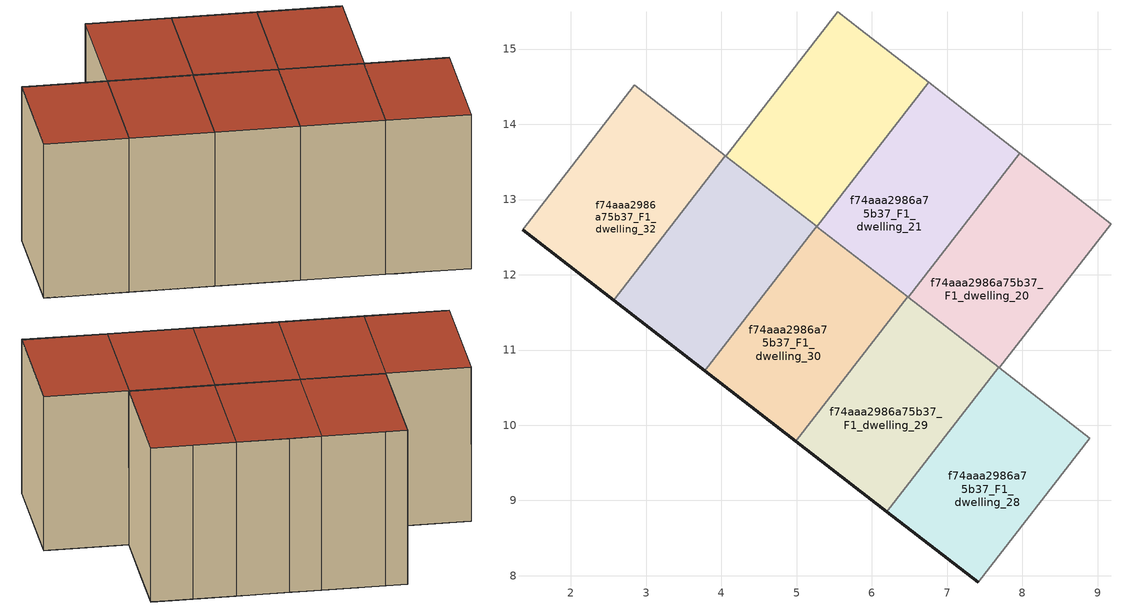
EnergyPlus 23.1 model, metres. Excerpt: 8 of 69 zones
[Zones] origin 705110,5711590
f74aaa2986a75b37_F1_dwelling_20
 floor to f74aaa2986a75b37_F0_dwelling_24 (EU_floor_Construction): 7.69,10.76 8.58,11.91 7.37,12.85 6.48,11.7 z3
 floor to f74aaa2986a75b37_F0_dwelling_17 (EU_floor_Construction): 8.58,11.91 9.18,12.68 7.97,13.62 7.37,12.85 z3
 wall to f74aaa2986a75b37_F1_dwelling_21 (EU_wall_Construction): 6.48,11.7 7.97,13.62 z3:6
 wall to f74aaa2986a75b37_F1_dwelling_19 (EU_wall_Construction): 9.18,12.68 7.69,10.76 z3:6
 wall to f74aaa2986a75b37_F1_dwelling_29 (EU_wall_Construction): 7.69,10.77 6.48,11.7 z3:6
 wall to f74aaa2986a75b37_F1_dwelling_12 (EU_wall_Construction): 7.97,13.62 8.58,13.15 z3:6
 wall to f74aaa2986a75b37_F1_dwelling_28 (EU_wall_Construction): 7.69,10.76,6 7.69,10.76,4.5 7.69,10.77,6
 wall to f74aaa2986a75b37_F1_dwelling_11 (EU_wall_Construction): 8.58,13.15 9.18,12.68 z3:6
 roof outside (EU_roof_Construction): 9.18,12.68 7.69,10.76 6.48,11.7 7.97,13.62 z6
f74aaa2986a75b37_F1_dwelling_21
 floor to f74aaa2986a75b37_F0_dwelling_18 (EU_floor_Construction): 7.2,12.98 7.79,13.75 6.76,14.56 6.16,13.79 z3
 floor adiabatic (EU_floor_Construction): 6.31,11.84 7.2,12.99 6.16,13.79 5.27,12.64 z3
 floor to f74aaa2986a75b37_F0_dwelling_24 (EU_floor_Construction): 6.48,11.7 7.37,12.85 7.2,12.99 6.31,11.84 z3
 floor to f74aaa2986a75b37_F0_dwelling_17 (EU_floor_Construction): 7.37,12.85 7.97,13.62 7.79,13.75 7.2,12.98 z3
 wall to f74aaa2986a75b37_F1_dwelling_22 (EU_wall_Construction): 5.27,12.64 6.76,14.56 z3:6
 wall to f74aaa2986a75b37_F1_dwelling_12 (EU_wall_Construction): 7.21,14.2 7.97,13.62 z3:6
 wall to f74aaa2986a75b37_F1_dwelling_30 (EU_wall_Construction): 6.47,11.71 5.27,12.64 z3:6
 wall to f74aaa2986a75b37_F1_dwelling_13 (EU_wall_Construction): 6.76,14.56 7.21,14.2 z3:6
 wall to f74aaa2986a75b37_F1_dwelling_29 (EU_wall_Construction): 6.48,11.7,6 6.48,11.7,4.5 6.47,11.71,6
 roof outside (EU_roof_Construction): 7.97,13.62 6.48,11.7 5.27,12.64 6.76,14.56 z6
f74aaa2986a75b37_F1_dwelling_22
 floor to f74aaa2986a75b37_F0_dwelling_26 (EU_floor_Construction): 4.75,13.04 5.64,14.19 4.95,14.73 4.06,13.58 z3
 floor to f74aaa2986a75b37_F0_dwelling_25 (EU_floor_Construction): 5.27,12.64 6.16,13.79 5.64,14.19 4.75,13.04 z3
 floor to f74aaa2986a75b37_F0_dwelling_18 (EU_floor_Construction): 6.16,13.79 6.76,14.56 6.24,14.96 5.64,14.19 z3
 floor adiabatic (EU_floor_Construction): 6.16,13.79 5.64,14.19 6.24,14.96 6.76,14.56 5.54,15.5 4.95,14.73 z3
 wall to f74aaa2986a75b37_F1_dwelling_23 (EU_wall_Construction): 4.06,13.58 5.54,15.5 z3:6
 wall to f74aaa2986a75b37_F1_dwelling_13 (EU_wall_Construction): 5.85,15.26 6.76,14.56 z3:6
 wall to f74aaa2986a75b37_F1_dwelling_31 (EU_wall_Construction): 5.26,12.64 4.06,13.58 z3:6
 wall to f74aaa2986a75b37_F1_dwelling_14 (EU_wall_Construction): 5.54,15.49 5.85,15.26 z3:6
 wall to f74aaa2986a75b37_F1_dwelling_30 (EU_wall_Construction): 5.27,12.64,6 5.27,12.64,4.5 5.26,12.64,6
 roof outside (EU_roof_Construction): 6.76,14.56 5.27,12.64 4.06,13.58 5.54,15.5 z6
f74aaa2986a75b37_F1_dwelling_28
 floor to f74aaa2986a75b37_F0_dwelling_31 (EU_floor_Construction): 6.37,8.72 7.56,10.25 7.39,10.38 6.2,8.85 z3
 floor to f74aaa2986a75b37_F0_dwelling_30 (EU_floor_Construction): 7.41,7.91 8.6,9.45 7.39,10.38 7.56,10.25 6.37,8.72 z3
 floor to f74aaa2986a75b37_F0_dwelling_23 (EU_floor_Construction): 8.6,9.45 8.9,9.83 7.86,10.63 7.57,10.25 z3
 floor to f74aaa2986a75b37_F0_dwelling_24 (EU_floor_Construction): 7.57,10.25 7.86,10.63 7.69,10.77 7.39,10.39 z3
 wall outside (EU_wall_Construction): 7.41,7.91 6.2,8.85 z3:6
 wall to f74aaa2986a75b37_F1_dwelling_29 (EU_wall_Construction): 6.2,8.85 7.69,10.77 z3:6
 wall to f74aaa2986a75b37_F1_dwelling_27 (EU_wall_Construction): 8.9,9.83 7.41,7.91 z3:6
 wall to f74aaa2986a75b37_F1_dwelling_19 (EU_wall_Construction): 7.69,10.76 8.9,9.83 z3:6
 roof outside (EU_roof_Construction): 8.9,9.83 7.41,7.91 6.2,8.85 7.69,10.77 z6
f74aaa2986a75b37_F1_dwelling_29
 floor to f74aaa2986a75b37_F0_dwelling_31 (EU_floor_Construction): 6.2,8.85 7.39,10.38 6.18,11.32 4.99,9.79 z3
 floor to f74aaa2986a75b37_F0_dwelling_24 (EU_floor_Construction): 7.39,10.39 7.69,10.77 6.48,11.7 6.18,11.32 z3
 wall outside (EU_wall_Construction): 6.2,8.85 4.99,9.79 z3:6
 wall to f74aaa2986a75b37_F1_dwelling_30 (EU_wall_Construction): 4.99,9.79 6.47,11.71 z3:6
 roof outside (EU_roof_Construction): 7.69,10.77 6.2,8.85 4.99,9.79 6.47,11.71 z6
f74aaa2986a75b37_F1_dwelling_30
 floor to f74aaa2986a75b37_F0_dwelling_32 (EU_floor_Construction): 4.81,9.92 6,11.46 4.97,12.26 3.78,10.73 z3
 floor to f74aaa2986a75b37_F0_dwelling_25 (EU_floor_Construction): 6.01,11.45 6.31,11.84 5.27,12.64 4.97,12.26 z3
 floor to f74aaa2986a75b37_F0_dwelling_31 (EU_floor_Construction): 4.99,9.79 6.18,11.32 6.01,11.45 6,11.46 4.81,9.92 z3
 floor to f74aaa2986a75b37_F0_dwelling_24 (EU_floor_Construction): 6.18,11.32 6.47,11.71 6.31,11.84 6.01,11.45 z3
 floor adiabatic (EU_floor_Construction): 4.81,9.92 6,11.46 4.97,12.26 3.78,10.73 z3
 wall outside (EU_wall_Construction): 4.99,9.79 3.78,10.73 z3:6
 wall to f74aaa2986a75b37_F1_dwelling_31 (EU_wall_Construction): 3.78,10.73 5.26,12.64 z3:6
 roof outside (EU_roof_Construction): 6.47,11.71 4.99,9.79 3.78,10.73 5.26,12.64 z6
f74aaa2986a75b37_F1_dwelling_31
 floor to f74aaa2986a75b37_F0_dwelling_33 (EU_floor_Construction): 3.26,11.13 4.45,12.66 3.76,13.2 2.57,11.66 z3
 floor to f74aaa2986a75b37_F0_dwelling_32 (EU_floor_Construction): 3.78,10.73 4.97,12.26 4.45,12.66 3.26,11.13 z3
 floor to f74aaa2986a75b37_F0_dwelling_26 (EU_floor_Construction): 4.45,12.66 4.75,13.04 4.05,13.58 3.76,13.2 z3
 floor to f74aaa2986a75b37_F0_dwelling_25 (EU_floor_Construction): 4.97,12.26 5.26,12.64 4.75,13.04 4.45,12.66 z3
 wall outside (EU_wall_Construction): 3.78,10.73 2.57,11.66 z3:6
 wall to f74aaa2986a75b37_F1_dwelling_32 (EU_wall_Construction): 2.57,11.66 4.05,13.58 z3:6
 roof outside (EU_roof_Construction): 5.26,12.64 3.78,10.73 2.57,11.66 4.05,13.58 z6
f74aaa2986a75b37_F1_dwelling_32
 floor to f74aaa2986a75b37_F0_dwelling_33 (EU_floor_Construction): 2.57,11.66 3.76,13.2 2.89,13.87 1.7,12.33 z3
 floor to f74aaa2986a75b37_F0_dwelling_34 (EU_floor_Construction): 1.7,12.33 2.89,13.87 2.55,14.14 1.36,12.6 z3
 floor to f74aaa2986a75b37_F0_dwelling_26 (EU_floor_Construction): 3.76,13.2 4.05,13.58 3.19,14.25 2.9,13.87 z3
 floor adiabatic (EU_floor_Construction): 3.76,13.2 2.9,13.87 3.19,14.25 4.05,13.58 2.84,14.52 2.55,14.14 z3
 wall outside (EU_wall_Construction): 2.57,11.66 1.36,12.6 z3:6
 wall to f74aaa2986a75b37_F1_dwelling_33 (EU_wall_Construction): 1.36,12.6 2.84,14.52 z3:6
 wall to f74aaa2986a75b37_F1_dwelling_23 (EU_wall_Construction): 2.85,14.52 4.05,13.58 z3:6
 wall to f74aaa2986a75b37_F1_dwelling_24 (EU_wall_Construction): 2.84,14.52,6 2.85,14.52,4.5 2.85,14.52,6
 roof outside (EU_roof_Construction): 4.05,13.58 2.57,11.66 1.36,12.6 2.84,14.52 z6
[Building]
EU S2 Campaign: North Axis=0; Terrain=City; Solar Distribution=FullExterior
[Site:Location]
London: Latitude=51.5; Longitude=-0.5; Time Zone=0; Elevation=25
[SizingPeriod:WeatherFileDays]
AnnualSizingPeriod: Begin Month=1; Begin Day of Month=1; End Month=12; End Day of Month=31; Day of Week for Start Day=Monday; Use Weather File Daylight Saving Period=No; Use Weather File Rain and Snow Indicators=No
[MATERIAL]
EU_InternalMass_Material: Roughness=MediumRough; Thickness=0.1; Conductivity=1; Density=1800; Specific Heat=900; Thermal Absorptance=0.9; Solar Absorptance=0.7; Visible Absorptance=0.7
[MATERIAL:NOMASS] Roughness=MediumRough; Thermal Absorptance=0.9; Solar Absorptance=0.7; Visible Absorptance=0.7
Name | Thermal Resistance
EU_wall_NoMass | 0.635353
EU_roof_NoMass | 0.675062
EU_floor_NoMass | 1.96382
[CONSTRUCTION]
EU_wall_Construction: EU_wall_NoMass
EU_roof_Construction: EU_roof_NoMass
EU_floor_Construction: EU_floor_NoMass
EU_InternalMass_Construction: EU_InternalMass_Material
[ZONE] Type=1; Multiplier=1; Ceiling Height=autocalculate; Floor Area=autocalculate; Part of Total Floor Area=Yes
Name | Volume
f74aaa2986a75b37_F1_dwelling_20; f74aaa2986a75b37_F1_dwelling_31 | 11.1526
f74aaa2986a75b37_F1_dwelling_21 | 11.1482
f74aaa2986a75b37_F1_dwelling_22; f74aaa2986a75b37_F1_dwelling_32 | 11.1475
f74aaa2986a75b37_F1_dwelling_28 | 11.1401
f74aaa2986a75b37_F1_dwelling_29 | 11.1504
f74aaa2986a75b37_F1_dwelling_30 | 11.1438
[INTERNALMASS] Construction=EU_InternalMass_Construction
Name | Zone or ZoneList | Surface Area
f74aaa2986a75b37_F1_dwelling_20_EU_InternalMass | f74aaa2986a75b37_F1_dwelling_20 | 3.71733
f74aaa2986a75b37_F1_dwelling_21_EU_InternalMass | f74aaa2986a75b37_F1_dwelling_21 | 3.71584
f74aaa2986a75b37_F1_dwelling_22_EU_InternalMass | f74aaa2986a75b37_F1_dwelling_22 | 3.7159
f74aaa2986a75b37_F1_dwelling_28_EU_InternalMass | f74aaa2986a75b37_F1_dwelling_28 | 3.71307
f74aaa2986a75b37_F1_dwelling_29_EU_InternalMass | f74aaa2986a75b37_F1_dwelling_29 | 3.71719
f74aaa2986a75b37_F1_dwelling_30_EU_InternalMass | f74aaa2986a75b37_F1_dwelling_30 | 3.71459
f74aaa2986a75b37_F1_dwelling_31_EU_InternalMass | f74aaa2986a75b37_F1_dwelling_31 | 3.71723
f74aaa2986a75b37_F1_dwelling_32_EU_InternalMass | f74aaa2986a75b37_F1_dwelling_32 | 3.71603
[OTHEREQUIPMENT] Fuel Type=Electricity; Design Level Calculation Method=Watts/Area; Power per Zone Floor Area=1; Fraction Latent=0; Fraction Radiant=0; Fraction Lost=0; Carbon Dioxide Generation Rate=0; EndUse Subcategory=EU_Step8_InternalGains
Name | Zone or ZoneList or Space or SpaceList | Schedule
EU_Step8_InternalGain_f74aaa2986a75b37_F1_dwelling_20_f000 | f74aaa2986a75b37_F1_dwelling_20 | EU_Step8_GainSchedule_f74aaa2986a75b37_F1_dwelling_20_f000
EU_Step8_InternalGain_f74aaa2986a75b37_F1_dwelling_21_f000 | f74aaa2986a75b37_F1_dwelling_21 | EU_Step8_GainSchedule_f74aaa2986a75b37_F1_dwelling_21_f000
EU_Step8_InternalGain_f74aaa2986a75b37_F1_dwelling_22_f000 | f74aaa2986a75b37_F1_dwelling_22 | EU_Step8_GainSchedule_f74aaa2986a75b37_F1_dwelling_22_f000
EU_Step8_InternalGain_f74aaa2986a75b37_F1_dwelling_28_f000 | f74aaa2986a75b37_F1_dwelling_28 | EU_Step8_GainSchedule_f74aaa2986a75b37_F1_dwelling_28_f000
EU_Step8_InternalGain_f74aaa2986a75b37_F1_dwelling_29_f000 | f74aaa2986a75b37_F1_dwelling_29 | EU_Step8_GainSchedule_f74aaa2986a75b37_F1_dwelling_29_f000
EU_Step8_InternalGain_f74aaa2986a75b37_F1_dwelling_30_f000 | f74aaa2986a75b37_F1_dwelling_30 | EU_Step8_GainSchedule_f74aaa2986a75b37_F1_dwelling_30_f000
EU_Step8_InternalGain_f74aaa2986a75b37_F1_dwelling_31_f000 | f74aaa2986a75b37_F1_dwelling_31 | EU_Step8_GainSchedule_f74aaa2986a75b37_F1_dwelling_31_f000
EU_Step8_InternalGain_f74aaa2986a75b37_F1_dwelling_32_f000 | f74aaa2986a75b37_F1_dwelling_32 | EU_Step8_GainSchedule_f74aaa2986a75b37_F1_dwelling_32_f000
[ZONEVENTILATION:DESIGNFLOWRATE] Schedule=EU_AlwaysOn; Design Flow Rate Calculation Method=AirChanges/Hour; Air Changes per Hour=0.555504; Ventilation Type=Natural; Fan Pressure Rise=0; Fan Total Efficiency=1; Constant Term Coefficient=1; Temperature Term Coefficient=0; Velocity Term Coefficient=0; Velocity Squared Term Coefficient=0; Minimum Indoor Temperature=-100; Maximum Indoor Temperature=100; Delta Temperature=-100; Minimum Outdoor Temperature=-100; Maximum Outdoor Temperature=100; Maximum Wind Speed=40
Name | Zone or ZoneList or Space or SpaceList
EU_ConstantAir_f74aaa2986a75b37_F1_dwelling_20 | f74aaa2986a75b37_F1_dwelling_20
EU_ConstantAir_f74aaa2986a75b37_F1_dwelling_21 | f74aaa2986a75b37_F1_dwelling_21
EU_ConstantAir_f74aaa2986a75b37_F1_dwelling_22 | f74aaa2986a75b37_F1_dwelling_22
EU_ConstantAir_f74aaa2986a75b37_F1_dwelling_28 | f74aaa2986a75b37_F1_dwelling_28
EU_ConstantAir_f74aaa2986a75b37_F1_dwelling_29 | f74aaa2986a75b37_F1_dwelling_29
EU_ConstantAir_f74aaa2986a75b37_F1_dwelling_30 | f74aaa2986a75b37_F1_dwelling_30
EU_ConstantAir_f74aaa2986a75b37_F1_dwelling_31 | f74aaa2986a75b37_F1_dwelling_31
EU_ConstantAir_f74aaa2986a75b37_F1_dwelling_32 | f74aaa2986a75b37_F1_dwelling_32
[HVACTEMPLATE:ZONE:IDEALLOADSAIRSYSTEM] System Availability Schedule=EU_AlwaysOn; Maximum Heating Supply Air Temperature=50; Minimum Cooling Supply Air Temperature=13; Maximum Heating Supply Air Humidity Ratio=0.0156; Minimum Cooling Supply Air Humidity Ratio=0.0077; Heating Limit=NoLimit; Cooling Limit=NoLimit; Heating Availability Schedule=EU_AlwaysOn; Cooling Availability Schedule=EU_CoolingOff; Dehumidification Control Type=ConstantSensibleHeatRatio; Cooling Sensible Heat Ratio=0.7; Dehumidification Setpoint=60; Humidification Control Type=None; Humidification Setpoint=30; Outdoor Air Method=None; Outdoor Air Flow Rate per Person=0.00944; Outdoor Air Flow Rate per Zone Floor Area=0; Outdoor Air Flow Rate per Zone=0; Demand Controlled Ventilation Type=None; Outdoor Air Economizer Type=NoEconomizer; Heat Recovery Type=None; Sensible Heat Recovery Effectiveness=0.7; Latent Heat Recovery Effectiveness=0.65
Name | Template Thermostat
f74aaa2986a75b37_F1_dwelling_20 | EU_HeatOnly_f74aaa2986a75b37_F1_dwelling_20
f74aaa2986a75b37_F1_dwelling_21 | EU_HeatOnly_f74aaa2986a75b37_F1_dwelling_21
f74aaa2986a75b37_F1_dwelling_22 | EU_HeatOnly_f74aaa2986a75b37_F1_dwelling_22
f74aaa2986a75b37_F1_dwelling_28 | EU_HeatOnly_f74aaa2986a75b37_F1_dwelling_28
f74aaa2986a75b37_F1_dwelling_29 | EU_HeatOnly_f74aaa2986a75b37_F1_dwelling_29
f74aaa2986a75b37_F1_dwelling_30 | EU_HeatOnly_f74aaa2986a75b37_F1_dwelling_30
f74aaa2986a75b37_F1_dwelling_31 | EU_HeatOnly_f74aaa2986a75b37_F1_dwelling_31
f74aaa2986a75b37_F1_dwelling_32 | EU_HeatOnly_f74aaa2986a75b37_F1_dwelling_32
[SIZING:ZONE] Zone Cooling Design Supply Air Temperature Input Method=SupplyAirTemperature; Zone Cooling Design Supply Air Temperature=13; Zone Heating Design Supply Air Temperature Input Method=SupplyAirTemperature; Zone Heating Design Supply Air Temperature=50; Zone Cooling Design Supply Air Humidity Ratio=0.008; Zone Heating Design Supply Air Humidity Ratio=0.008; Cooling Design Air Flow Method=DesignDay; Cooling Design Air Flow Rate=0; Cooling Minimum Air Flow per Zone Floor Area=0.000762; Cooling Minimum Air Flow=0; Cooling Minimum Air Flow Fraction=0.2; Heating Design Air Flow Method=DesignDay; Heating Design Air Flow Rate=0; Heating Maximum Air Flow per Zone Floor Area=0.002032; Heating Maximum Air Flow=0.141576; Heating Maximum Air Flow Fraction=0.3; Account for Dedicated Outdoor Air System=No; Dedicated Outdoor Air System Control Strategy=NeutralSupplyAir; Dedicated Outdoor Air Low Setpoint Temperature for Design=autosize; Dedicated Outdoor Air High Setpoint Temperature for Design=autosize; Zone Load Sizing Method=Sensible Load Only No Latent Load; Zone Latent Cooling Design Supply Air Humidity Ratio Input Method=HumidityRatioDifference; Zone Cooling Design Supply Air Humidity Ratio Difference=0.005; Zone Latent Heating Design Supply Air Humidity Ratio Input Method=HumidityRatioDifference; Zone Humidification Design Supply Air Humidity Ratio Difference=0.005
f74aaa2986a75b37_F1_dwelling_20; f74aaa2986a75b37_F1_dwelling_21; f74aaa2986a75b37_F1_dwelling_22; f74aaa2986a75b37_F1_dwelling_28; f74aaa2986a75b37_F1_dwelling_29; f74aaa2986a75b37_F1_dwelling_30; f74aaa2986a75b37_F1_dwelling_31; f74aaa2986a75b37_F1_dwelling_32
[SCHEDULE:CONSTANT]
Name | Hourly Value
EU_AlwaysOn | 1
EU_CoolingOff | 0
[SCHEDULE:FILE] Column Number=1; Rows to Skip at Top=0; Number of Hours of Data=8760; Column Separator=Comma; Interpolate to Timestep=No; Minutes per Item=60; Adjust Schedule for Daylight Savings=Yes
Name | File
EU_Step8_GainSchedule_f74aaa2986a75b37_F1_dwelling_20_f000 | ../../schedules/f74aaa2986a75b37/f74aaa2986a75b37_F1_dwelling_20_f000_gain.csv
EU_Step8_GainSchedule_f74aaa2986a75b37_F1_dwelling_21_f000 | ../../schedules/f74aaa2986a75b37/f74aaa2986a75b37_F1_dwelling_21_f000_gain.csv
EU_Step8_GainSchedule_f74aaa2986a75b37_F1_dwelling_22_f000 | ../../schedules/f74aaa2986a75b37/f74aaa2986a75b37_F1_dwelling_22_f000_gain.csv
EU_Step8_GainSchedule_f74aaa2986a75b37_F1_dwelling_28_f000 | ../../schedules/f74aaa2986a75b37/f74aaa2986a75b37_F1_dwelling_28_f000_gain.csv
EU_Step8_GainSchedule_f74aaa2986a75b37_F1_dwelling_29_f000 | ../../schedules/f74aaa2986a75b37/f74aaa2986a75b37_F1_dwelling_29_f000_gain.csv
EU_Step8_GainSchedule_f74aaa2986a75b37_F1_dwelling_30_f000 | ../../schedules/f74aaa2986a75b37/f74aaa2986a75b37_F1_dwelling_30_f000_gain.csv
EU_Step8_GainSchedule_f74aaa2986a75b37_F1_dwelling_31_f000 | ../../schedules/f74aaa2986a75b37/f74aaa2986a75b37_F1_dwelling_31_f000_gain.csv
EU_Step8_GainSchedule_f74aaa2986a75b37_F1_dwelling_32_f000 | ../../schedules/f74aaa2986a75b37/f74aaa2986a75b37_F1_dwelling_32_f000_gain.csv
